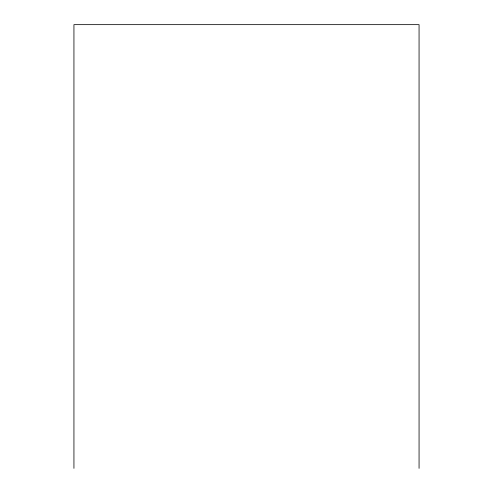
<?xml version="1.0" encoding="UTF-8"?>
<svg xmlns="http://www.w3.org/2000/svg" width="493" height="493" viewBox="0 0 493 493"><rect width="100%" height="100%" fill="white"/><g stroke="black" fill="none" stroke-linecap="round" stroke-linejoin="round"><path stroke-width="0.74" d="M419.062 468.35L419.062 24.65L73.938 24.65L73.938 468.35"/></g></svg>
